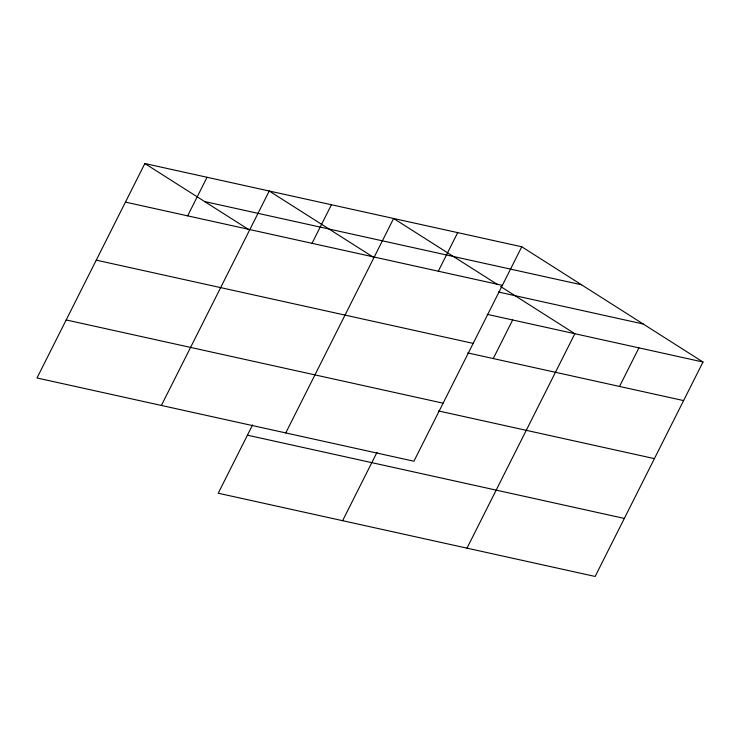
<?xml version="1.0" encoding="UTF-8"?>
<svg xmlns="http://www.w3.org/2000/svg" width="740" height="740" viewBox="0 0 740 740"><rect width="100%" height="100%" fill="white"/><g stroke="black" fill="none" stroke-linecap="round" stroke-linejoin="round"><path stroke-width="1.11" d="M521.765 246.781L144.855 163.54L37 377.983L413.91 461.224L521.765 246.781L703 362.017L595.145 576.46L218.235 493.219L252.608 424.871M187.646 215.849L207.043 177.276M161.385 405.455L269.231 191.013L373.33 257.196M312.021 243.321L331.428 204.749M285.76 432.928L393.615 218.485L497.715 284.669M438.293 271.21L457.69 232.638M342.611 520.683L376.993 452.344M493.256 358.558L512.663 319.976M466.996 548.155L574.851 333.712L500.601 286.51M619.528 386.437L638.925 347.865M204.656 201.567L581.575 284.808M125.449 202.113L502.368 285.363M498.381 292.004L643.19 323.99M487.114 314.334L703 362.017M96.265 260.147L473.175 343.397M467.717 352.915L683.603 400.59M66.193 319.948L443.103 403.189M438.524 410.95L654.41 458.624M247.419 435.175L624.338 518.426M144.855 163.54L248.945 229.724"/></g></svg>
